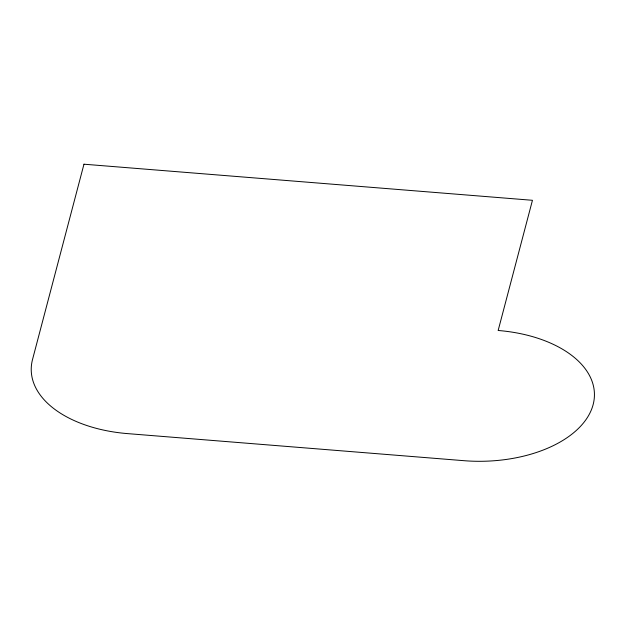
<?xml version="1.0" encoding="UTF-8"?>
<svg xmlns="http://www.w3.org/2000/svg" width="625" height="625" viewBox="0 0 625 625"><rect width="100%" height="100%" fill="white"/><g stroke="black" fill="none" stroke-linecap="round" stroke-linejoin="round"><path stroke-width="0.94" d="M83.969 164.203L32.531 359.492A113.43 65.711 -0.7 0 0 127.5 433.609L463.867 460.68A113.43 65.711 -0.7 0 0 593.133 404.609A113.43 65.711 -0.7 0 0 498.156 330.484L532.453 200.297L83.969 164.203"/></g></svg>
